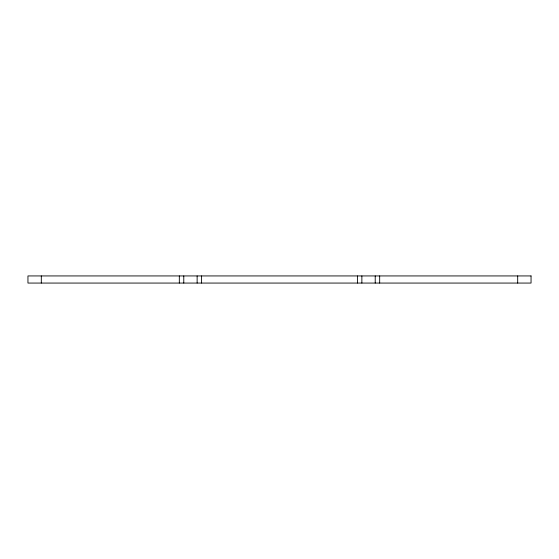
<?xml version="1.0" encoding="UTF-8"?>
<svg xmlns="http://www.w3.org/2000/svg" width="559" height="559" viewBox="0 0 559 559"><rect width="100%" height="100%" fill="white"/><g stroke="black" fill="none" stroke-linecap="round" stroke-linejoin="round"><path stroke-width="0.84" d="M517.69 275.936L517.69 283.064M379.673 275.936L379.673 283.064M375.222 275.936L375.222 283.064M361.869 275.936L361.869 283.064M357.411 275.936L357.411 283.064M201.589 275.936L201.589 283.064M197.131 275.936L197.131 283.064M183.778 275.936L183.778 283.064M179.327 275.936L179.327 283.064M41.31 275.936L41.31 283.064M531.05 275.936L27.95 275.936L27.95 283.064L531.05 283.064L531.05 275.936"/></g></svg>
